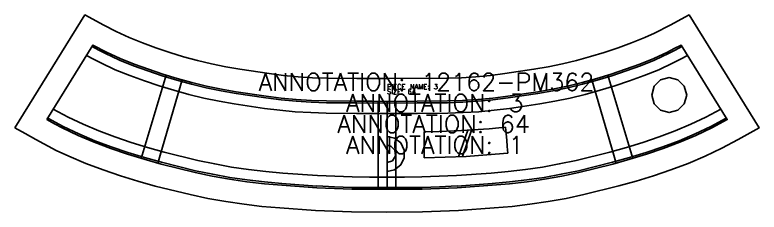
# Model space of a CAD drawing. Extents: x 0 to 3491, y 0 to 2996.
# Drawn here: x 2458.4 to 2884, y 633.9 to 746.5 of the extents above; entities that cross this region are included whole.
import ezdxf

# ---------------------------------------------------------------- set-up
doc = ezdxf.new("R2010")
doc.units = 0
for name, color, linetype in [('1', 7, 'CONTINUOUS'), ('14', 7, 'CONTINUOUS'), ('5', 5, 'CONTINUOUS'), ('8', 4, 'CONTINUOUS')]:
    doc.layers.add(name, color=color, linetype=linetype)
doc.styles.get("Standard").update_dxf_attribs({"font": 'txt', "bigfont": ' '})

# ---------------------------------------------------------------- blocks, each defined once
blk = doc.blocks.new('BLK_3_1')
at = {"layer": '1'}
blk.add_lwpolyline([(66.7444, 78.1677), (106.7887, 142.6685), (117.5504, 136.8464), (124.7361, 133.1194), (132.0719, 129.7383), (139.6619, 126.7), (147.3621, 123.9335), (155.2564, 121.2632), (163.2209, 118.8154), (171.1609, 116.6544), (179.1651, 114.7438), (187.2937, 113.0957), (195.4633, 111.6517), (212.1768, 109.1251), (220.4084, 108.1195), (228.6603, 107.3242), (236.9342, 106.8173), (245.2204, 106.5193), (262.2965, 106.3709), (279.5639, 106.2919), (313.8071, 106.5189), (322.1006, 106.8169), (330.3818, 107.3241), (338.6423, 108.1205), (346.882, 109.1271), (363.5184, 111.6411), (371.7255, 113.0916), (379.8911, 114.7464), (387.8986, 116.6582), (395.8423, 118.8208), (403.7851, 121.2616), (411.6574, 123.9248), (419.3732, 126.6972), (426.9794, 129.7414), (432.4942, 132.2426), (441.4936, 136.8467), (452.2544, 142.6694), (492.2992, 78.1673), (480.4138, 71.532), (471.0419, 66.5079), (461.4704, 61.9268), (451.7298, 57.8385), (441.8308, 54.1346), (431.9757, 50.7985), (422.0252, 47.7509), (412.0905, 44.9694), (392.0246, 40.0339), (381.9022, 37.901), (371.6205, 36.0564), (361.2894, 34.5145), (351.0233, 33.3418), (340.7291, 32.4084), (320.3736, 30.9852), (310.1314, 30.5668), (299.8892, 30.1484), (279.5166, 30.0621), (259.166, 30.1482), (238.7143, 30.9828), (218.3325, 32.407), (208.0341, 33.3403), (197.7634, 34.5134), (187.4274, 36.056), (177.1402, 37.9014), (167.038, 40.0296), (146.9751, 44.964), (137.0236, 47.7496), (127.0661, 50.7995), (117.2034, 54.1381), (107.3108, 57.8396), (97.5769, 61.9255), (90.3772, 65.32), (78.6304, 71.5322), (72.6874, 74.85), (66.7444, 78.1677)], close=True, dxfattribs=at)
at = {"layer": '14'}
blk.add_lwpolyline([(84.972, 82.8804), (111.3745, 125.4074), (119.0744, 121.4196), (126.9324, 117.7969), (134.9658, 114.5784), (143.1147, 111.6468), (151.3141, 108.8733), (159.5874, 106.3332), (167.937, 104.0618), (176.3532, 102.0513), (184.8304, 100.3316), (193.3509, 98.8242), (210.456, 96.2395), (219.043, 95.1923), (227.652, 94.3631), (236.2833, 93.8349), (244.9274, 93.5225), (262.2245, 93.371), (270.8733, 93.3313), (279.5221, 93.2917), (296.8195, 93.4071), (314.1168, 93.5225), (322.761, 93.8349), (331.3922, 94.3631), (340.0012, 95.1923), (348.5883, 96.2395), (365.6934, 98.8242), (374.2139, 100.3316), (382.6911, 102.0513), (391.1072, 104.0618), (399.4568, 106.3332), (407.7301, 108.8733), (415.9296, 111.6468), (424.0784, 114.5784), (432.1118, 117.7969), (439.9698, 121.4196), (443.8198, 123.4135), (447.6697, 125.4074), (474.0723, 82.8804), (465.2079, 78.1246), (456.1536, 73.7902), (446.8952, 69.9056), (437.486, 66.3871), (427.977, 63.1694), (418.3765, 60.2285), (408.7113, 57.5234), (389.2194, 52.7283), (379.4007, 50.6582), (369.5249, 48.8851), (359.6015, 47.4047), (349.6356, 46.2679), (339.643, 45.363), (319.6289, 43.964), (299.5838, 43.145), (289.553, 43.104), (279.5221, 43.0631), (259.4605, 43.145), (239.4153, 43.964), (219.4013, 45.363), (209.4086, 46.2679), (199.4428, 47.4047), (189.5194, 48.8851), (179.6436, 50.6582), (169.8249, 52.7283), (150.333, 57.5234), (140.6678, 60.2285), (131.0672, 63.1694), (121.5583, 66.3871), (112.1491, 69.9056), (102.8907, 73.7902), (93.8364, 78.1246), (89.4042, 80.5025), (84.972, 82.8804)], close=True, dxfattribs=at)
at = {"layer": '5'}
blk.add_line((279.5223, 89.0707), (279.5223, 79.0707), dxfattribs=at)
at = {"layer": '8'}
for p, q in [((153.2386, 108.2586), (138.8831, 60.7559)), ((405.8057, 108.2586), (420.1612, 60.7559)), ((162.3242, 105.5591), (148.4656, 58.0282)), ((396.72, 105.5591), (410.5786, 58.0282)), ((274.5221, 43.0146), (274.5221, 93.3072)), ((279.5221, 43.0676), (279.5221, 93.2962)), ((284.5221, 43.0146), (284.5221, 93.3072)), ((325.6519, 76.7667), (320.4615, 61.68)), ((327.8089, 76.89), (322.6136, 61.7887)), ((300.7773, 75.9119), (300.7248, 60.9895))]:
    blk.add_line(p, q, dxfattribs=at)
for points in [[(126.5338, 116.8831), (118.6087, 120.5342), (114.7261, 122.5459), (110.8435, 124.5575)], [(432.5104, 116.8831), (440.4355, 120.5342), (444.3181, 122.5459), (448.2007, 124.5575)], [(124.1608, 111.3696), (115.8338, 115.2147), (111.7539, 117.3315), (107.674, 119.4484)], [(434.8835, 111.3696), (443.2105, 115.2147), (447.2904, 117.3315), (451.3703, 119.4484)], [(279.5221, 92.2963), (262.2055, 92.4076), (244.8889, 92.523), (236.2189, 92.8368), (227.5617, 93.3669), (218.9225, 94.1993), (210.3052, 95.2504), (193.1812, 97.8383), (184.6393, 99.3497), (176.1402, 101.0738), (167.6905, 103.0925), (159.3079, 105.3727), (151.015, 107.9184), (142.7967, 110.6982), (134.607, 113.6441), (126.5338, 116.8791)], [(279.5221, 92.2918), (296.8387, 92.4074), (314.1553, 92.523), (322.8253, 92.8368), (331.4826, 93.3669), (340.1218, 94.1993), (348.739, 95.2504), (365.8631, 97.8383), (374.4049, 99.3497), (382.9041, 101.0738), (391.3538, 103.0925), (399.7364, 105.3727), (408.0292, 107.9184), (416.2476, 110.6982), (424.4373, 113.6441), (432.5104, 116.8791)], [(279.5221, 86.2962), (262.1238, 86.4085), (244.7254, 86.5249), (235.8918, 86.8453), (227.071, 87.3856), (218.2773, 88.2327), (209.5056, 89.3022), (192.1662, 91.9227), (183.4772, 93.4607), (174.8322, 95.2155), (166.1951, 97.2794), (157.6264, 99.6101), (149.1815, 102.2017), (140.8124, 105.033), (132.4259, 108.0491), (124.1608, 111.3656)], [(279.5221, 86.2917), (296.9205, 86.4083), (314.3189, 86.5249), (323.1525, 86.8453), (331.9733, 87.3856), (340.7669, 88.2327), (349.5386, 89.3022), (366.8781, 91.9227), (375.567, 93.4607), (384.2121, 95.2155), (392.8491, 97.2794), (401.4179, 99.6101), (409.8627, 102.2017), (418.2318, 105.033), (426.6184, 108.0491), (434.8835, 111.3656)], [(88.6682, 88.8348), (97.117, 84.3064), (105.7483, 80.183), (114.7534, 76.4073), (123.9038, 72.9854), (133.2288, 69.8304), (142.6435, 66.9463), (152.1598, 64.2835), (171.3419, 59.5646), (180.9998, 57.5277), (190.6592, 55.7927), (200.365, 54.3452), (210.1606, 53.2283), (219.9823, 52.3395), (239.8304, 50.9521)], [(470.376, 88.8348), (461.9272, 84.3064), (453.2959, 80.183), (444.2908, 76.4073), (435.1404, 72.9854), (425.8155, 69.8304), (416.4008, 66.9463), (406.8845, 64.2835), (387.7024, 59.5646), (378.0445, 57.5277), (368.385, 55.7927), (358.6792, 54.3452), (348.8837, 53.2283), (339.0619, 52.3395), (319.2139, 50.9521)], [(85.4999, 83.7309), (94.3042, 79.0081), (103.2971, 74.7043), (112.5189, 70.8355), (121.8903, 67.331), (131.3752, 64.1214), (140.951, 61.1877), (150.5924, 58.4893), (170.0415, 53.7051), (179.8407, 51.6388), (189.6826, 49.8717), (199.5722, 48.3964), (209.5075, 47.2629), (219.4702, 46.3608), (239.4873, 44.9616)], [(473.5443, 83.7309), (464.74, 79.0081), (455.7471, 74.7043), (446.5253, 70.8355), (437.154, 67.331), (427.6691, 64.1214), (418.0933, 61.1877), (408.4519, 58.4893), (389.0027, 53.7051), (379.2035, 51.6388), (369.3616, 49.8717), (359.4721, 48.3964), (349.5368, 47.2629), (339.574, 46.3608), (319.5569, 44.9616)], [(300.7773, 75.9171), (309.3543, 76.1063), (322.2132, 76.586), (337.8528, 77.6029), (343.5193, 78.1119), (347.2925, 78.4989)], [(348.6292, 63.7976), (348.295, 67.4761), (347.9609, 71.1505), (347.6267, 74.8249), (347.2925, 78.5034)], [(279.5221, 53.2939), (283.8611, 54.2842), (287.3407, 57.059), (289.2716, 61.0687), (289.2716, 65.5191), (287.3407, 69.5288), (283.8611, 72.3036), (279.5221, 73.2939)], [(279.5221, 58.2939), (282.6398, 59.3847), (284.397, 62.1813), (284.0271, 65.4633), (281.6916, 67.7987), (279.5221, 68.2939)], [(300.7254, 60.9855), (312.7198, 61.3517), (324.7071, 61.901), (336.6809, 62.6944), (348.6292, 63.8028)], [(239.8304, 50.9561), (259.6527, 50.1426), (269.5865, 50.103), (279.5203, 50.0635)], [(319.2139, 50.9561), (299.3915, 50.1426), (289.4578, 50.103), (279.524, 50.0635)], [(239.4873, 44.9656), (249.4977, 44.5529), (259.5081, 44.1441), (279.5233, 44.0632)], [(319.5569, 44.9656), (309.5466, 44.5529), (299.5362, 44.1441), (279.5209, 44.0632)]]:
    blk.add_lwpolyline(points, dxfattribs=at)
blk.add_lwpolyline([(450.8741, 96.9163), (449.5343, 91.9163), (445.8741, 88.256), (440.8741, 86.9163), (435.8741, 88.256), (432.2138, 91.9163), (430.8741, 96.9163), (432.2138, 101.9163), (435.8741, 105.5766), (440.8741, 106.9163), (445.8741, 105.5766), (449.5343, 101.9163), (450.8741, 96.9163)], close=True, dxfattribs=at)
at = {"layer": '1'}
for s, height, p in [('ANNOTATION: 12162-PM362', 10, (206.1496, 99.337)), ('PIECE NAME: 3', 2.8, (279.5223, 100.273)), ('SIZE: 64', 2.8, (279.5223, 97.473)), ('ANNOTATION: 3', 10, (256.1496, 87.337)), ('ANNOTATION: 64', 10, (251.1496, 75.337)), ('ANNOTATION: 1', 10, (256.1496, 63.337))]:
    blk.add_text(s, height=height, dxfattribs=at).set_placement(p)

msp = doc.modelspace()

# ---------------------------------------------------------------- block references
at = {"layer": '1'}
msp.add_blockref('BLK_3_1', (2391.6975, 603.8434), dxfattribs=at)

doc.saveas('drawing.dxf')
